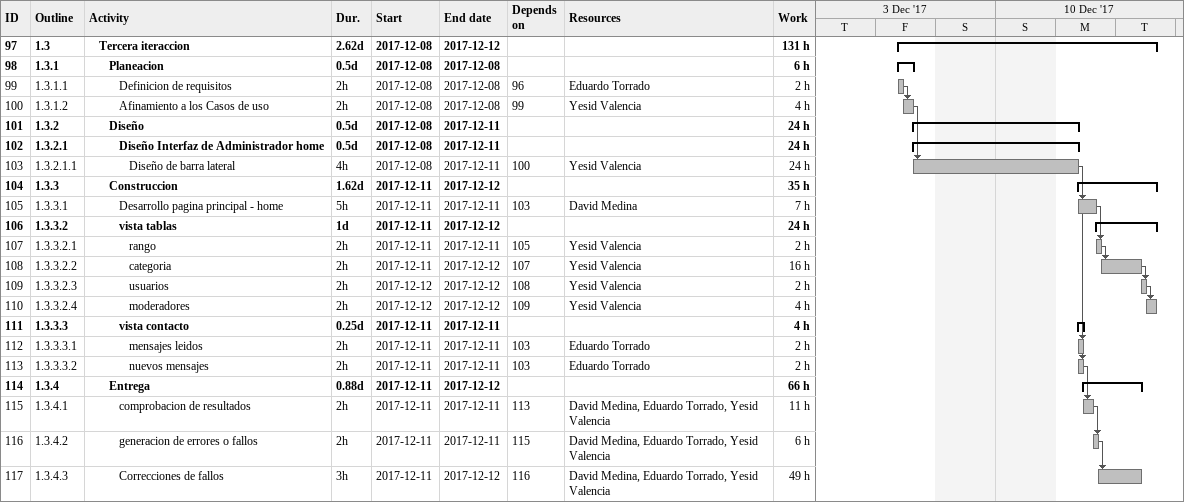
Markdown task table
| ID | WBS | Task | Duration | Start | Finish | Predecessors | Resources | Work (h) |
|---|---|---|---|---|---|---|---|---|
| 97 | 1.3 | **Tercera iteraccion** | 2.62d | 2017-12-08 | 2017-12-12 |  |  | 131 |
| 98 | 1.3.1 | **Planeacion** | 0.5d | 2017-12-08 | 2017-12-08 |  |  | 6 |
| 99 | 1.3.1.1 | Definicion de requisitos | 2h | 2017-12-08 | 2017-12-08 | 96 | Eduardo Torrado | 2 |
| 100 | 1.3.1.2 | Afinamiento a los Casos de uso | 2h | 2017-12-08 | 2017-12-08 | 99 | Yesid Valencia | 4 |
| 101 | 1.3.2 | **Diseño** | 0.5d | 2017-12-08 | 2017-12-11 |  |  | 24 |
| 102 | 1.3.2.1 | **Diseño Interfaz de Administrador home** | 0.5d | 2017-12-08 | 2017-12-11 |  |  | 24 |
| 103 | 1.3.2.1.1 | Diseño de barra lateral | 4h | 2017-12-08 | 2017-12-11 | 100 | Yesid Valencia | 24 |
| 104 | 1.3.3 | **Construccion** | 1.62d | 2017-12-11 | 2017-12-12 |  |  | 35 |
| 105 | 1.3.3.1 | Desarrollo pagina principal - home | 5h | 2017-12-11 | 2017-12-11 | 103 | David Medina | 7 |
| 106 | 1.3.3.2 | **vista tablas** | 1d | 2017-12-11 | 2017-12-12 |  |  | 24 |
| 107 | 1.3.3.2.1 | rango | 2h | 2017-12-11 | 2017-12-11 | 105 | Yesid Valencia | 2 |
| 108 | 1.3.3.2.2 | categoria | 2h | 2017-12-11 | 2017-12-12 | 107 | Yesid Valencia | 16 |
| 109 | 1.3.3.2.3 | usuarios | 2h | 2017-12-12 | 2017-12-12 | 108 | Yesid Valencia | 2 |
| 110 | 1.3.3.2.4 | moderadores | 2h | 2017-12-12 | 2017-12-12 | 109 | Yesid Valencia | 4 |
| 111 | 1.3.3.3 | **vista contacto** | 0.25d | 2017-12-11 | 2017-12-11 |  |  | 4 |
| 112 | 1.3.3.3.1 | mensajes leidos | 2h | 2017-12-11 | 2017-12-11 | 103 | Eduardo Torrado | 2 |
| 113 | 1.3.3.3.2 | nuevos mensajes | 2h | 2017-12-11 | 2017-12-11 | 103 | Eduardo Torrado | 2 |
| 114 | 1.3.4 | **Entrega** | 0.88d | 2017-12-11 | 2017-12-12 |  |  | 66 |
| 115 | 1.3.4.1 | comprobacion de resultados | 2h | 2017-12-11 | 2017-12-11 | 113 | David Medina, Eduardo Torrado, Yesid Valencia | 11 |
| 116 | 1.3.4.2 | generacion de errores o fallos | 2h | 2017-12-11 | 2017-12-11 | 115 | David Medina, Eduardo Torrado, Yesid Valencia | 6 |
| 117 | 1.3.4.3 | Correcciones de fallos | 3h | 2017-12-11 | 2017-12-12 | 116 | David Medina, Eduardo Torrado, Yesid Valencia | 49 |
